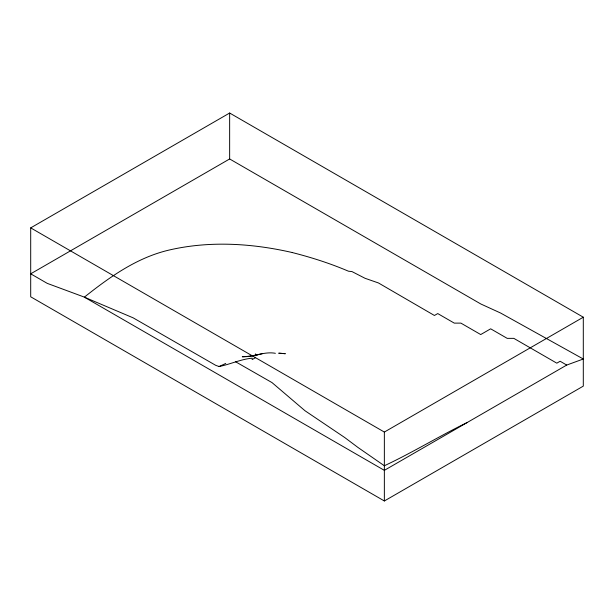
<?xml version="1.0" encoding="UTF-8"?>
<svg xmlns="http://www.w3.org/2000/svg" width="614" height="614" viewBox="0 0 614 614"><rect width="100%" height="100%" fill="white"/><g stroke="black" fill="none" stroke-linecap="round" stroke-linejoin="round"><path stroke-width="0.92" d="M255.547 355.729L255.547 353.864M30.7 227.878L229.644 113.022L583.3 317.208L583.3 386.122L384.356 500.978L30.7 296.792L30.7 227.878L384.356 432.064L583.3 317.208M292.272 252.546C251.97 243.282 209.305 240.619 168.727 250.144C136.792 257.665 109.622 277.067 84.364 297.153L384.356 470.347L566.722 365.061L583.3 359.013L500.656 313.056L480.846 303.999L229.644 158.965L30.7 273.821L47.24 283.369L83.588 296.831L133.154 317.845L215.798 365.376L219.114 366.512C230.311 364.332 240.841 359.159 252.185 358.185L252.185 359.581L255.501 357.67M225.745 363.457L219.114 366.512M467.254 422.493C439.217 436.14 412.623 452.541 384.356 465.757L357.916 447.422L344.692 437.506L305.028 410.766L272.002 382.591L235.607 361.769M251.402 356.089L242.284 356.757C253.498 357.118 264.227 351.223 275.394 353.296M255.547 355.245L262.132 353.756M252.231 355.859L258.816 354.516M292.279 252.554C311.498 257.435 330.347 263.467 348.491 271.211L351.999 271.595L365.015 278.28L378.447 282.954L434.428 315.481L437.744 313.57L454.276 323.118L460.907 323.118L480.724 334.553L490.67 328.812L507.202 338.36L513.834 338.36L556.814 363.173L560.129 361.255L566.722 365.061M384.356 432.064L384.356 500.978M229.644 113.022L229.644 158.965M282.026 353.418L278.71 353.196L285.341 353.71L282.026 353.418"/></g></svg>
